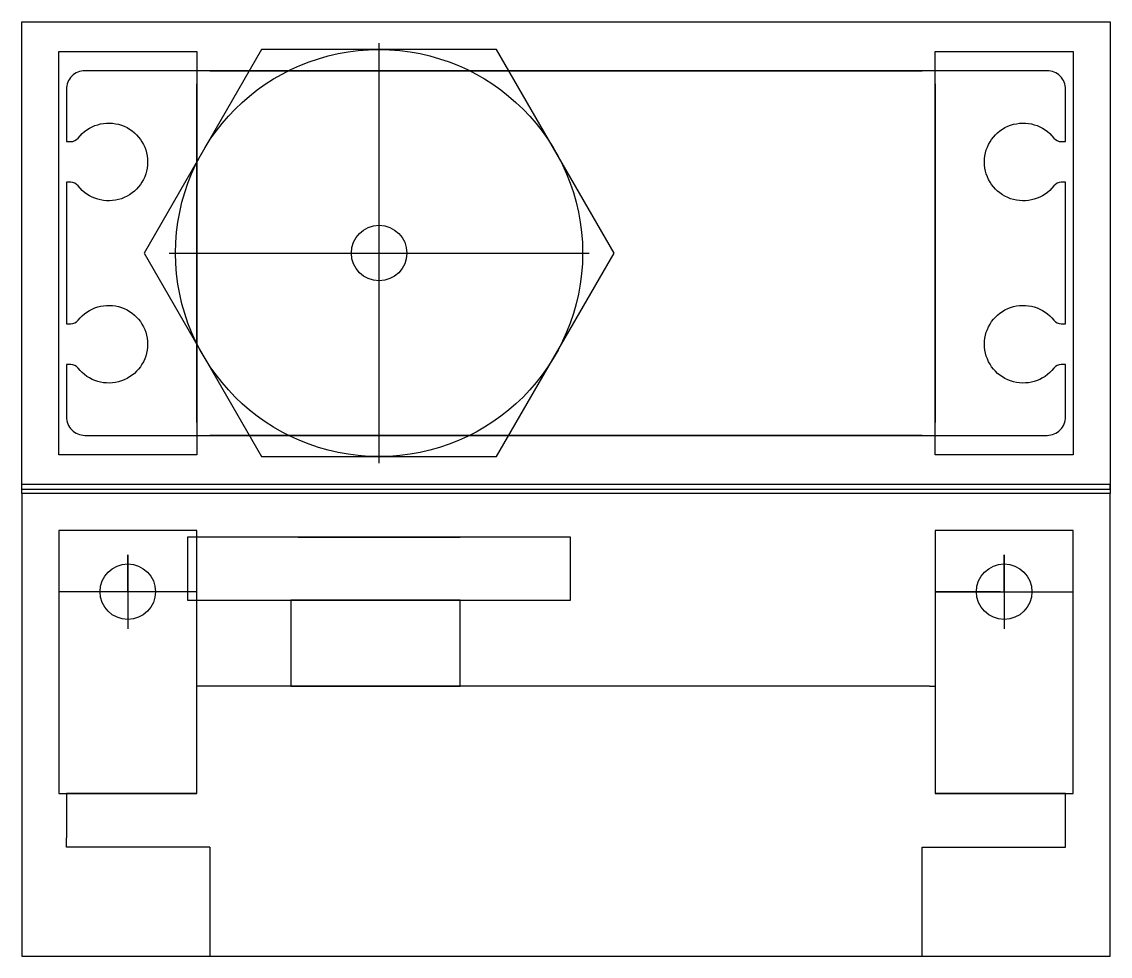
# Model space of a CAD drawing. Header units: millimetres. Extents: x 1973.7 to 2032.5, y 1802.1 to 1852.6.
import ezdxf

# ---------------------------------------------------------------- set-up
doc = ezdxf.new("R2010")
doc.units = ezdxf.units.MM

# ---------------------------------------------------------------- blocks, each defined once
blk = doc.blocks.new('frontale')
for p, q in [((-60.161, 22.35), (-21.661, 22.35)), ((-21.661, 22.35), (-60.161, 22.35)), ((-60.861, 3.35), (-60.861, 21.65)), ((-60.861, 21.65), (-60.861, 3.35)), ((-20.961, 21.65), (-20.961, 3.35)), ((-20.961, 3.35), (-20.961, 21.65)), ((-21.661, 2.65), (-60.161, 2.65)), ((-60.161, 2.65), (-21.661, 2.65))]:
    blk.add_line(p, q)
for points in [[(-11.5, 25), (-11.5, 0), (-70.322, 0), (-70.322, 25)], [(-60.861, 1.6), (-68.322, 1.6), (-68.322, 23.4), (-60.861, 23.4)], [(-20.961, 23.4), (-13.5, 23.4), (-13.5, 1.6), (-20.961, 1.6)]]:
    blk.add_lwpolyline(points, close=True)
for points in [[(-60.161, 22.35), (-66.911, 22.35, 0.414214), (-67.911, 21.35), (-67.911, 18.525), (-67.672, 18.525, 0.230961), (-67.277, 18.717, -2.905869), (-67.277, 16.133, 0.230961), (-67.672, 16.325), (-67.911, 16.325), (-67.911, 8.675), (-67.672, 8.675, 0.230961), (-67.277, 8.867, -2.905869), (-67.277, 6.283, 0.230961), (-67.672, 6.475), (-67.911, 6.475), (-67.911, 3.65, 0.414214), (-66.911, 2.65), (-60.161, 2.65)], [(-21.661, 2.65), (-14.911, 2.65, 0.414214), (-13.911, 3.65), (-13.911, 6.475), (-14.15, 6.475, 0.230961), (-14.545, 6.283, -2.905869), (-14.545, 8.867, 0.230961), (-14.15, 8.675), (-13.911, 8.675), (-13.911, 16.325), (-14.15, 16.325, 0.230961), (-14.545, 16.133, -2.905869), (-14.545, 18.717, 0.230961), (-14.15, 18.525), (-13.911, 18.525), (-13.911, 21.35, 0.414214), (-14.911, 22.35), (-21.661, 22.35)]]:
    blk.add_lwpolyline(points, format="xyb")
for points in [[(-60.861, 3.35), (-60.861, 21.65)], [(-20.961, 21.65), (-20.961, 3.35)]]:
    blk.add_lwpolyline(points)
blk.add_circle((-51.011, 12.5), 11)
blk = doc.blocks.new('laterale')
for p, q in [((-25, 40.661), (-25, 61.361)), ((-22.65, 40.661), (-22.65, 61.361)), ((-22.65, 55.386), (-22.65, 46.636)), ((-19.25, 46.636), (-19.25, 55.386))]:
    blk.add_line(p, q)
for points in [[(0, 11.5), (-25, 11.5), (-25, 70.322), (0, 70.322)], [(-23, 60.861), (-23, 68.322), (-8.8, 68.322), (-8.8, 60.861)], [(-8.8, 20.961), (-8.8, 13.5), (-23, 13.5), (-23, 20.961)]]:
    blk.add_lwpolyline(points, close=True)
for points in [[(-8.8, 66.911), (-8.8, 67.911), (-6.4, 67.911)], [(-8.8, 60.861), (-8.8, 66.911)], [(-14.6, 21.261), (-14.6, 51.011), (-14.6, 60.561)], [(-5.9, 60.161), (0, 60.161)], [(0, 21.661), (-5.9, 21.661)], [(-8.8, 14.911), (-8.8, 14.911), (-8.8, 20.961)], [(-6.4, 13.911), (-8.8, 13.911), (-8.8, 14.911)]]:
    blk.add_lwpolyline(points)

msp = doc.modelspace()

# ---------------------------------------------------------------- linework, layer by layer
at = {"color": 1}
for p, q in [((1992.987, 1828.767), (1992.987, 1851.467)), ((1981.637, 1840.117), (2004.337, 1840.117)), ((1979.406, 1823.817), (1979.406, 1819.817)), ((2026.767, 1823.817), (2026.767, 1819.817)), ((1983.137, 1821.817), (1975.676, 1821.817)), ((2023.037, 1821.817), (2030.498, 1821.817))]:
    msp.add_line(p, q, dxfattribs=at)
for p, q in [((1973.676, 1827.117), (1973.676, 1827.617)), ((2032.498, 1827.367), (2032.498, 1827.617)), ((2032.498, 1827.617), (2032.498, 1827.117)), ((1973.676, 1827.367), (2032.498, 1827.367)), ((1979.406, 1821.817), (1979.406, 1823.817)), ((2026.767, 1821.817), (2026.767, 1823.817)), ((1983.137, 1821.817), (1983.137, 1821.817)), ((2026.562, 1821.817), (2023.037, 1821.817)), ((2024.812, 1821.817), (2028.312, 1821.817))]:
    msp.add_line(p, q)
at = {"color": 0}
for p, q in [((1983.437, 1816.717), (1983.137, 1816.717)), ((2022.737, 1816.717), (2023.037, 1816.717)), ((1976.087, 1808.017), (1976.087, 1808.517)), ((2030.087, 1808.017), (2030.087, 1808.517)), ((1983.837, 1808.017), (1976.087, 1808.017)), ((2022.337, 1808.017), (2030.087, 1808.017))]:
    msp.add_line(p, q, dxfattribs=at)
at = {"color": 1}
msp.add_lwpolyline([(1986.636, 1851.117), (1980.285, 1840.117), (1986.636, 1829.117), (1999.338, 1829.117), (2005.688, 1840.117), (1999.338, 1851.117)], close=True, dxfattribs=at)
for points in [[(2003.337, 1824.767), (1982.637, 1824.767), (1982.637, 1821.367), (2003.337, 1821.367)], [(1997.362, 1821.367), (1988.212, 1821.367), (1988.212, 1816.717), (1997.362, 1816.717)]]:
    msp.add_lwpolyline(points, close=True)
for centre in [(1992.987, 1840.117), (1979.406, 1821.817), (2026.767, 1821.817)]:
    msp.add_circle(centre, 1.5, dxfattribs=at)

# ---------------------------------------------------------------- block references
msp.add_blockref('frontale', (2043.998, 1827.617))
at = {"xscale": -1, "rotation": 89.99999999999895}
msp.add_blockref('laterale', (2043.998, 1802.117), dxfattribs=at)

doc.saveas('drawing.dxf')
